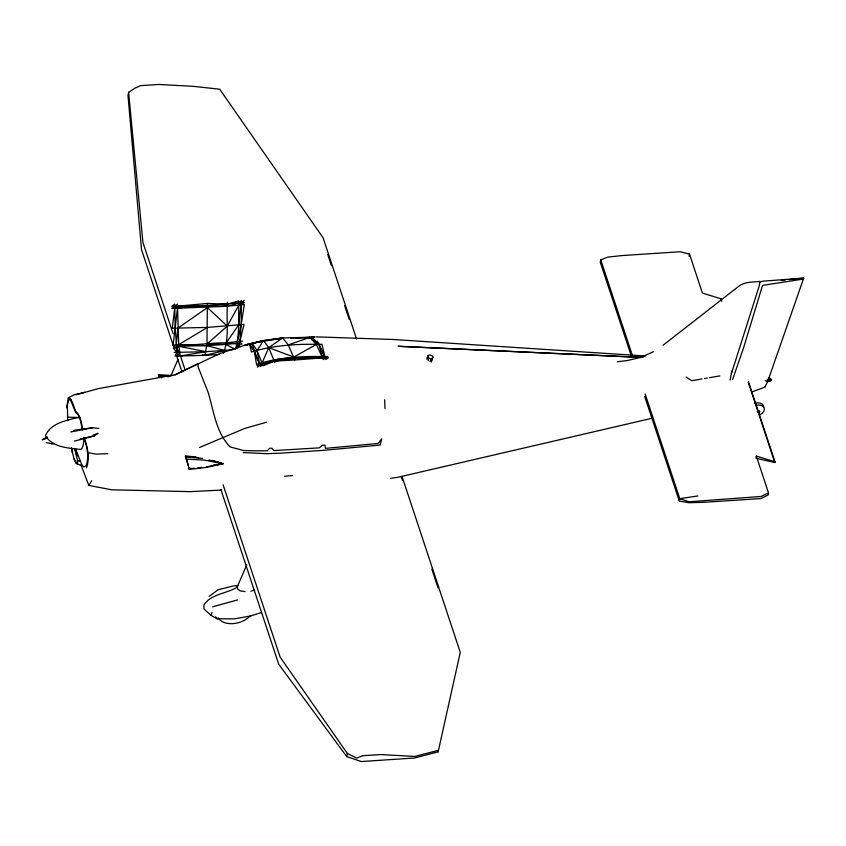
<?xml version="1.0" encoding="UTF-8"?>
<svg xmlns="http://www.w3.org/2000/svg" width="846" height="846" viewBox="0 0 846 846"><rect width="100%" height="100%" fill="white"/><g stroke="black" fill="none" stroke-linecap="round" stroke-linejoin="round"><path stroke-width="1.27" d="M223.291 353.353C229.52 338.686 226.242 321.808 227.405 306.294L227.341 302.17M233.062 349.736L206.064 351.682L180.251 355.955L178.696 344.66L177.427 304.126L171.749 308.42L174.71 308.325L177.449 306.178L207.365 303.439L207.006 343.994L204.912 355.352L175.069 356.092L176.983 352.37L175.238 328.142L174.646 304.179L171.685 306.337L207.429 305.491L244.357 302.413L241.448 304.803C237.853 319.513 239.714 334.995 235.442 349.504M66.697 407.761L68.293 397.757L74.11 394.786L84.991 392.28M82.104 465.702L77.483 464.052L77.652 460.721L74.712 448.835M77.441 460.245L77.282 463.354L76.045 462.857L74.194 458.934M237.092 586.754L237.98 589.408L240.391 590.92L245.012 591.597M173.113 345.073L176.19 344.893L178.855 346.268L206.064 351.682L179.458 352.306L176.38 347.97L173.113 345.073L177.491 308.272C199.688 303.968 222.128 307.785 244.325 304.497L241.184 324.684L237.419 341.657L239.947 346.712M731.779 371.119L730.151 380.023M768.348 381.705L766.793 381.557L769.056 381.176L768.602 378.025M769.395 381.155L768.221 381.134L769.025 380.975L768.654 378.31L770.495 378.511M689.088 256.243L689.501 254.117L680.184 251.748L622.519 255.534L607.988 257.068L600.745 259.817L600.269 262.207L631.095 355.362M755.922 458.225L756.335 456.089L774.957 461.789L774.809 462.55L757.181 458.511M756.335 456.089L768.538 492.975L768.126 495.1L760.734 498.569L703.068 502.355L688.771 502.714L679.306 501.075L644.673 396.393M220.848 489.369L278.704 664.195L346.733 756.567L361.305 761.548L414.625 757.984L438.133 751.83L438.44 750.275L414.942 756.44L380.594 754.547L362.458 755.732L356.779 758.175L347.357 753.458L280.121 657.109L223.09 484.779M356.547 338.95L323.077 237.789L219.696 89.2L193.205 86.334L158.858 84.452L140.732 85.636L135.043 88.079L128.613 92.373L127.989 95.492L141.515 249.591L173.747 347.008M346.733 756.567L347.357 753.458M679.306 501.075L679.782 498.675L645.149 394.003M720.866 299.547L721.025 298.786L702.402 293.086L689.501 254.117M438.133 751.83L460.266 652.393L401.998 476.309M426.881 359.37L428.023 355.51L429.673 354.96L431.703 355.532L432.909 356.906L431.333 362.025M71.371 399.872L68.769 399.439L67.352 405.192L67.743 420.737M86.535 467.764C90.057 457.792 87.529 447.153 84.114 437.509M238.593 346.828L244.039 324.388L207.471 327.413L172.288 328.237L174.71 308.325L227.405 306.294L238.879 302.995L241.374 300.658L241.184 324.684L239.936 341.403L241.935 344.079L239.312 344.396C219.696 340.177 198.757 346.268 178.696 344.66L176.19 344.893L177.988 328.089L207.439 307.574L227.257 326.154L207.006 343.994L225.988 344.417L237.007 343.317L237.705 348.076M427.188 358.017L428.023 355.51M428.087 360.734L428.922 358.239L427.716 356.864M430.001 361.623L430.952 358.799L432.602 358.26M431.957 359.73L432.909 356.906M767.777 381.366L764.847 387.182L751.534 392.068M731.304 373.964L759.264 285.811L759.994 281.422C752.485 282.215 744.015 281.581 737.955 286.91L663.105 345.189M732.668 379.378L743.465 348.14L762.553 285.377L802.516 279.191L803.7 278.123L762.881 281.168L759.74 282.014M770.96 379.907L767.47 379.59L768.771 378.458L803.7 278.123L798.286 278.694M260.885 612.747L250.384 616.036L234.31 618.86L217.062 618.786L210.992 615.285L212.05 612.483M170.765 376.121L177.967 359.508M304.497 337.966L314.955 337.12L282.67 337.945L268.732 347.621L262.133 362.871L257.48 367.249M246.799 564.811L237.028 587.357C226.368 593.765 211.458 593.702 203.897 604.858L203.981 609.025L210.992 615.285M227.257 326.154L238.858 305.078L244.251 300.362M221.758 490.056L190.075 491.642L111.693 489.802L88.841 485.424L91.643 480.74M758.228 412.488L759.338 410.775L759.676 411.791L758.566 413.504M771.203 380.51L769.025 380.975M209.216 596.388L217.919 589.821L232.936 586.024L237.874 585.506M74.49 441.073L94.223 435.912L98.051 433.279L93.293 434.981M770.114 381.028L770.759 380.605M47.154 436.758L42.3 439.825L47.154 438.091M207.471 327.413L178.696 344.66L206.815 345.612L225.988 344.417L234.395 348.943M174.879 374.937L219.907 353.533L243.86 345.506M768.538 492.975L761.157 496.465L688.961 501.784L679.782 498.675L697.844 495.957M653.398 351.725L641.004 357.34L627.288 360.555L617.443 361.75M199.529 447.492L244.684 428.457L266.395 422.249M308.05 338.136L312.935 337.237L309.53 338.03M250.924 591.227L254.551 589.926M288.338 344.893L309.668 337.459L316.446 344.428L323.257 359.539L327.772 356.441L324.927 356.568C301.853 356.007 278.641 357.477 256.486 364.319L254.392 351.249L252.15 343.317L243.733 345.506L262.768 340.801L282.67 337.945L288.338 344.893L294.725 360.005L322.886 357.879L324.927 356.568L321.914 344.259L319.069 344.385C296.269 343.836 273.353 345.327 251.452 351.999L249.559 343.941L245.52 345.062L263.529 340.547L282.67 337.945L279.508 338.992M308.166 337.945L312.1 337.374L319.185 344.787L325.033 357.319L308.124 357.71M246.842 344.766L249.559 343.941L254.392 351.249L260.441 366.487C277.678 353.554 302.223 360.597 322.273 356.61L319.069 344.385L317.303 341.266M76.214 394.765L98.411 388.621L175.439 374.672L198.038 363.685L198.006 366.678L208.074 392.163C213.774 410.881 215.857 432.306 230.144 446.942L243.627 450.516L254.181 450.812L267.283 450.802L269.652 448.285L271.852 448.211L273.797 450.601L319.28 447.851L322.337 445.208L324.938 445.123L325.361 448.38L378.236 443.441L381.705 438.915L380.14 445.059L324.653 450.241L282.109 453.075L266.881 453.699L243.246 452.578M237.536 599.941L212.653 606.762M251.474 343.529L246.482 344.872L263.529 340.547L268.732 347.621L274.918 362.765M202.342 354.802L204.912 355.352L224.729 350.54L206.815 345.612L178.855 346.268L176.38 347.97L173.293 348.129L176.983 352.37L177.967 356.007L179.458 352.306L174.065 352.465M295.73 337.988L309.668 337.459L290.643 337.998M652.752 418.104L398.043 477.25L390.461 478.371M256.264 342.63L248.967 344.301L263.529 340.547L257.036 350.582L259.458 363.569L257.015 365.631C279.191 358.736 302.445 357.298 325.551 357.837L328.385 357.721L325.922 359.497L319.069 344.385L311.973 337.364L308.42 337.755M307.489 338.019L309.974 337.448M246.609 344.872L249.676 344.28L254.498 351.978L257.723 360.036M80.137 438.989L94.223 435.912M70.789 431.946L92.521 427.759L98.908 428.436M206.487 466.855L222.984 463.735L213.319 460.647M701.969 378.955L691.764 380.689L686.074 377.03M704.517 378.522L707.076 378.088M709.625 377.654L719.83 375.92M263.772 341.171L259.923 341.795L281.76 338.241L272.772 339.701M267.632 340.536L270.202 340.124M214.017 465.131L222.984 463.735L212.23 460.647M213.975 465.046L222.984 463.735L209.047 459.949M292.356 475.505L284.658 476.256M73.845 430.328L92.521 427.759M46.223 442.606L51.595 443.727L54.059 443.399M188.944 468.081L189.419 469.467L206.646 467.309L222.984 463.735L204.489 460.139L186.384 459.092L185.38 455.973L195.817 456.882M242.516 341.086L226.326 342.789L238.604 324.959L238.784 300.933L227.415 304.211L207.365 303.439M189.039 468.441L194.115 468.261M197.827 467.838L201.538 467.415M781.239 280.428L785.173 280.026M789.107 279.624L795.663 278.958M204.912 355.352L218.977 354.516M769.056 381.176L765.196 380.795M294.725 360.005L274.485 361.126L263.127 365.8L257.036 350.582L252.15 343.317M51.595 443.727L54.155 443.59M107.844 453.678L95.862 454.143L88.111 452.642M769.067 378.68L771.224 379.241M67.299 417.184L80.444 417.554M316.118 336.867L392.798 339.458L645.678 356.018M166.651 376.438L169.221 376.544L158.921 376.005L158.445 374.641L172.7 375.571M643.14 357.435L398.054 346.278L641.723 357.467M160.909 377.676L158.805 375.635L169.105 376.142M185.38 455.973L185.644 456.829L202.67 458.447M185.507 456.354L198.63 457.697M757.297 411.315L759.676 411.791M77.652 460.721L80.211 461.229M68.769 399.439L70.514 399.915L75.643 412.351L77.948 414.318L80.148 419.383L82.252 428.795M428.922 358.239L430.952 358.799M68.293 397.757L70.123 398.276L72.27 402.083L75.537 411.262C80.92 415.693 81.48 423.486 82.665 429.948M268.732 347.621L293.731 357.075L316.446 344.428L311.973 337.364M77.483 464.052L76.161 463.513L74.173 459.293L71.455 448.253M770.167 378.849L770.791 379.262M161.702 377.845L158.805 375.635M80.254 418.559L78.551 417.395C66.834 420.335 50.728 423 45.473 435.637C52.283 447.492 68.568 448.073 80.55 449.459A16.106 4.272 86.3 0 0 83.86 439.423M160.243 376.576L158.604 375.148L159.111 376.639M215.635 616.819L217.062 618.786M88.841 485.424L81.036 465.099M75.59 448.866L81.702 464.475L83.796 467.034L86.102 465.839C89.475 456.406 86.969 446.371 83.786 437.255M189.261 468.948L188.827 467.701L189.166 468.821M764.615 386.485L764.847 387.182M721.025 298.786L721.85 301.292M748.403 381.535L774.957 461.789M748.255 382.307L774.809 462.55M600.745 259.817L632.396 355.457M327.698 254.435L331.421 265.676M344.639 305.628L349.187 319.365M401.247 476.721L402.485 480.465M431.83 569.125L438.027 587.864M173.092 333.673L142.932 242.506L128.613 92.373M180.526 356.145L185.073 369.882M176.634 355.743L182.006 371.976M75.135 448.824L77.335 455.846M185.644 456.829L188.32 465.501M186.395 459.145L189.07 468.134M74.723 448.475L76.595 454.757M159.164 377.39L158.445 374.641M188.944 467.753L189.419 469.467M71.455 447.523L72.449 453.075M384.666 399.735L384.983 408.438M754.865 403.362A7.508 5.076 -18.3 0 1 763.652 406.852M755.594 405.562A7.508 5.076 -18.3 0 1 764.075 407.73A7.508 5.076 -18.3 0 1 759.771 414.815M250.553 615.624A19.511 13.198 -18.3 0 1 232.904 623.629A19.511 13.198 -18.3 0 1 218.025 617.76"/></g></svg>
